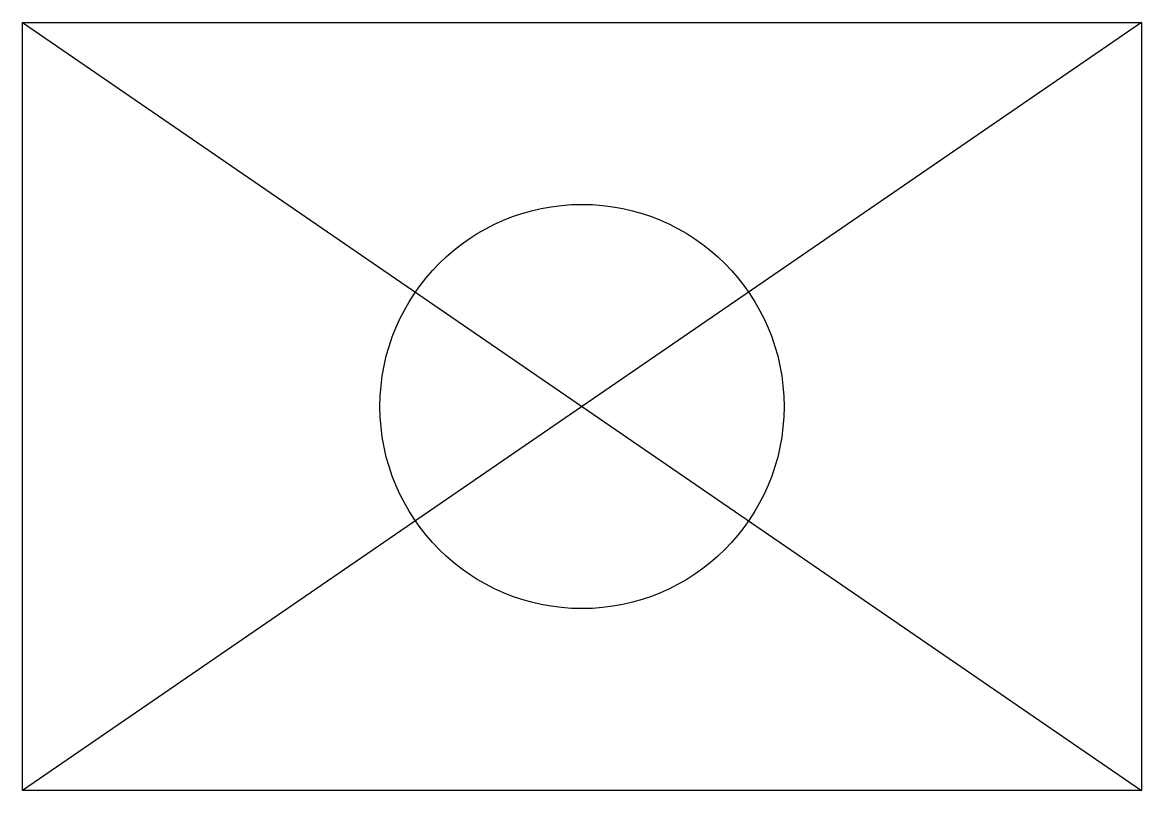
# Model space of a CAD drawing. Extents: x 20 to 297, y 10 to 200.
import ezdxf

# ---------------------------------------------------------------- set-up
doc = ezdxf.new("R2010")
doc.units = 0
doc.header["$LTSCALE"] = 12.7
doc.header["$MEASUREMENT"] = 0
doc.layers.add('BORDER_FRAME', color=7, linetype='CONTINUOUS')
doc.layers.add('SKETCHED_GEOMETRY', color=7, linetype='CONTINUOUS')

msp = doc.modelspace()

# ---------------------------------------------------------------- linework, layer by layer
at = {"layer": 'BORDER_FRAME'}
for p, q in [((20, 10), (20, 200)), ((20, 200), (297, 200)), ((297, 200), (297, 10)), ((297, 10), (20, 10))]:
    msp.add_line(p, q, dxfattribs=at)
at = {"layer": 'SKETCHED_GEOMETRY'}
for p, q in [((297, 200), (20, 10)), ((20, 200), (297, 10))]:
    msp.add_line(p, q, dxfattribs=at)
msp.add_circle((158.5, 105), 50, dxfattribs=at)

doc.saveas('drawing.dxf')
